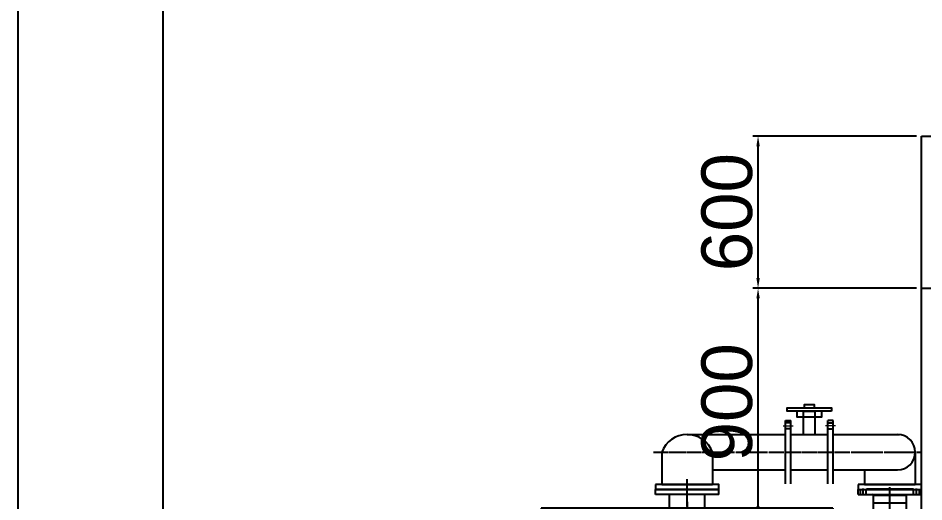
# Model space of a CAD drawing. Header units: millimetres. Extents: x 532 to 24684, y 468 to 17547.
# Drawn here: x 532 to 4105, y 7100 to 9008 of the extents above; entities that cross this region are included whole.
import ezdxf

# ---------------------------------------------------------------- set-up
doc = ezdxf.new("R2010")
doc.units = ezdxf.units.MM
for name, pattern in [('CENTER', [65, 60, -2, 1, -2]), ('CENTER2', [1.125, 0.75, -0.125, 0.125, -0.125]), ('HIDDEN', [9.525, 6.35, -3.175])]:
    doc.linetypes.add(name, pattern=pattern)
doc.layers.get('Defpoints').update_dxf_attribs({"color": 161})
for name, color, linetype in [('2.위생-급수', 5, 'Continuous'), ('63', 3, 'Continuous'), ('CENTER', 1, 'CENTER'), ('SUB', 6, 'Continuous'), ('숨은선', 5, 'HIDDEN')]:
    doc.layers.add(name, color=color, linetype=linetype)
doc.styles.get("Standard").update_dxf_attribs({"font": 'arial.ttf'})
doc.dimstyles.new('1.40', dxfattribs={"dimscale": 40, "dimtxt": 1, "dimasz": 1, "dimexe": 0.5, "dimexo": 0.5, "dimgap": 0.5, "dimtad": 1, "dimdec": 1, "dimzin": 9, "dimdsep": 46, "dimtxsty": 'Standard', "dimcen": 0, "dimclrd": 2, "dimclre": 2, "dimclrt": 3, "dimadec": 0, "dimazin": 0, "dimtfac": 1, "dimtdec": 1, "dimtmove": 1, "dimatfit": 3, "dimfxl": 1, "dimtolj": 1, "dimtzin": 0, "dimlwd": -1, "dimlwe": -1, "dimarcsym": 0})

# ---------------------------------------------------------------- blocks, each defined once
blk = doc.blocks.new('A$C1BE04A07')
for p, q in [((700, 317.2), (450, 317.2)), ((450, 297.2), (450, 317.2)), ((700, 297.2), (450, 297.2)), ((505.1, 243.2), (505.1, 297.2)), ((644.9, 243.2), (644.9, 297.2)), ((700, 297.2), (700, 317.2)), ((1150, 243.2), (0, 243.2)), ((0, 243.2), (0, 213.2)), ((1150, 243.2), (1150, 213.2)), ((1150, 213.2), (0, 213.2)), ((65, 211.2), (65, 213.2)), ((65, 213.2), (95, 213.2)), ((65, 211.2), (93, 211.2)), ((93, 113.2), (93, 211.2)), ((95, 115.2), (95, 213.2)), ((95, 213.2), (1055, 213.2)), ((95, 211.2), (1055, 211.2)), ((1055, 115.2), (1055, 213.2)), ((1055, 213.2), (1085, 213.2)), ((1057, 113.2), (1057, 211.2)), ((1085, 211.2), (1057, 211.2)), ((1085, 211.2), (1085, 213.2)), ((93, 113.2), (1057, 113.2)), ((95, 115.2), (1055, 115.2))]:
    blk.add_line(p, q)
at = {"layer": 'CENTER'}
for p, q in [((575, 190.5), (575, 358.2)), ((575, 268.5), (575, 0)), ((80, 217.5), (80, 207.5)), ((1070, 217.5), (1070, 207.5))]:
    blk.add_line(p, q, dxfattribs=at)
at = {"layer": '숨은선', "ltscale": 4}
for p, q in [((1150, 241.2), (0, 241.2)), ((1150, 215.2), (0, 215.2))]:
    blk.add_line(p, q, dxfattribs=at)
blk = doc.blocks.new('A$C0C06034E')
at = {"color": 2, "ltscale": 30}
for p, q in [((0, 12), (0, 0)), ((0, 12), (36, 12)), ((5, 21.1), (5, 12)), ((5, 21.1), (31, 21.1)), ((9, 12), (9, 0)), ((27, 12), (27, 0)), ((31, 21.1), (31, 12)), ((36, 12), (36, 0))]:
    blk.add_line(p, q, dxfattribs=at)
at = {"color": 1, "linetype": 'CENTER', "ltscale": 0.5}
blk.add_line((18, 21.1), (18, 0), dxfattribs=at)
blk = doc.blocks.new('A$C333A0CE8')
at = {"ltscale": 30}
for p, q in [((0, 2946.1), (0, 2966.1)), ((0, 2966.1), (250, 2966.1)), ((8.5, 2946.1), (8.5, 2966.1)), ((31.5, 2946.1), (31.5, 2966.1)), ((32.2, 2968.1), (217.8, 2968.1)), ((32.2, 2966.1), (32.2, 2968.1)), ((217.8, 2966.1), (217.8, 2968.1)), ((218.5, 2946.1), (218.5, 2966.1)), ((241.5, 2946.1), (241.5, 2966.1)), ((250, 2946.1), (250, 2966.1)), ((0, 2946.1), (250, 2946.1)), ((59.7, 2943.1), (55.6, 2946.1)), ((59.7, 2913.1), (59.7, 2943.1)), ((59.7, 2943.1), (190.3, 2943.1)), ((190.3, 2943.1), (194.4, 2946.1)), ((190.3, 2913.1), (190.3, 2943.1)), ((59.7, 2913.1), (190.3, 2913.1)), ((59.9, 2695.2), (59.9, 2913.1)), ((190.1, 2695.2), (190.1, 2913.1)), ((100.5, 2634.9), (100.5, 2562.1)), ((116.5, 2630.1), (116.5, 2562.1)), ((133.5, 2630.1), (133.5, 2562.1)), ((149.5, 2634.9), (149.5, 2562.1)), ((50, 2600.1), (50, 220.1)), ((52, 2600.1), (50, 2600.1)), ((52, 2562.1), (52, 2600.1)), ((198, 2562.1), (198, 2600.1)), ((200, 2600.1), (198, 2600.1)), ((200, 2600.1), (200, 220.1)), ((200, 2560.1), (50, 2560.1)), ((200, 2560.1), (50, 2560.1)), ((200, 2558.1), (50, 2558.1)), ((198, 2562.1), (52, 2562.1)), ((68, 2558.1), (68, 262.1)), ((182, 2558.1), (182, 262.1)), ((200, 262.1), (50, 262.1)), ((200, 260.1), (50, 260.1)), ((52, 258.1), (52, 220.1)), ((198, 258.1), (52, 258.1)), ((100.5, 185.3), (100.5, 258.1)), ((116.5, 190.1), (116.5, 258.1)), ((133.5, 190.1), (133.5, 258.1)), ((149.5, 185.3), (149.5, 258.1)), ((198, 258.1), (198, 220.1)), ((52, 220.1), (50, 220.1)), ((200, 220.1), (198, 220.1)), ((328, 250), (348, 250)), ((328, 250), (328, 0)), ((328, 241.5), (348, 241.5)), ((328, 218.5), (348, 218.5)), ((348, 250), (348, 0)), ((348, 217.8), (350, 217.8)), ((350, 217.8), (350, 32.2)), ((125, 190.1), (295, 190.1)), ((295, 190.3), (325, 190.3)), ((295, 190.3), (295, 59.7)), ((325, 190.3), (328, 194.4)), ((325, 190.3), (325, 59.7)), ((125, 59.9), (295, 59.9)), ((295, 59.7), (325, 59.7)), ((325, 59.7), (328, 55.6)), ((328, 31.5), (348, 31.5)), ((328, 8.5), (348, 8.5)), ((348, 32.2), (350, 32.2)), ((328, 0), (348, 0))]:
    blk.add_line(p, q, dxfattribs=at)
at = {"color": 1, "linetype": 'CENTER', "ltscale": 100}
for p, q in [((20, 2942.4), (20, 2969.8)), ((125, 2630.1), (125, 2975.1)), ((125, 2909.4), (125, 2971.8)), ((230, 2942.4), (230, 2969.8)), ((190.1, 2695.2), (59.9, 2695.2)), ((108.5, 2632.2), (108.5, 2562.1)), ((141.5, 2632.2), (141.5, 2562.1)), ((108.5, 188), (108.5, 258.1)), ((141.5, 188), (141.5, 258.1)), ((324.3, 230), (351.7, 230)), ((125, 190.1), (125, 59.9)), ((295, 125), (59.9, 125)), ((291.3, 125), (353.7, 125)), ((324.3, 20), (351.7, 20))]:
    blk.add_line(p, q, dxfattribs=at)
at = {"color": 4, "linetype": 'HIDDEN', "ltscale": 30}
for p, q in [((52, 2558.1), (52, 262.1)), ((198, 2558.1), (198, 262.1))]:
    blk.add_line(p, q, dxfattribs=at)
at = {"ltscale": 30}
for centre in [(125, 2695.2), (125, 125)]:
    blk.add_circle(centre, 65.1, dxfattribs=at)
at = {"ltscale": 0.5, "xscale": -1}
for p, rotation in [((190.1, 2817.1), 270), ((213.1, 59.9), 180)]:
    blk.add_blockref('A$C0C06034E', p, dxfattribs=dict(at, rotation=rotation))
blk = doc.blocks.new('*D75')
at = {"color": 2, "transparency": 16777216}
for p, q in [((4076, 7942.6), (3430.9, 7942.6)), ((3450.9, 7082.6), (3450.9, 7902.6)), ((4076, 7042.6), (3430.9, 7042.6))]:
    blk.add_line(p, q, dxfattribs=at)
for points in [[(3444.3, 7902.6), (3457.6, 7902.6), (3450.9, 7942.6)], [(3444.3, 7082.6), (3457.6, 7082.6), (3450.9, 7042.6)]]:
    blk.add_solid(points, dxfattribs=at)
at = {"layer": 'Defpoints', "color": 0, "transparency": 16777216}
for p in [(3450.9, 7942.6), (4096, 7942.6), (4096, 7042.6)]:
    blk.add_point(p, dxfattribs=at)
at = {"color": 3, "transparency": 16777216, "insert": (3328.8, 7492.6), "char_height": 200, "attachment_point": 5, "rotation": 90}
blk.add_mtext('\\A1;900', dxfattribs=at)
blk = doc.blocks.new('_DotSmall')
at = {"color": 0, "linetype": 'ByBlock', "const_width": 0.5}
blk.add_lwpolyline([(-0.0625, 0, 1), (0.0625, 0, 1)], format="xyb", close=True, dxfattribs=at)
blk = doc.blocks.new('*D76')
at = {"color": 2, "transparency": 16777216}
for p, q in [((4076, 8542.6), (3430.9, 8542.6)), ((3450.9, 7982.6), (3450.9, 8502.6)), ((4076, 7942.6), (3430.9, 7942.6))]:
    blk.add_line(p, q, dxfattribs=at)
for points in [[(3444.3, 8502.6), (3457.6, 8502.6), (3450.9, 8542.6)], [(3444.3, 7982.6), (3457.6, 7982.6), (3450.9, 7942.6)]]:
    blk.add_solid(points, dxfattribs=at)
at = {"layer": 'Defpoints', "color": 0, "transparency": 16777216}
for p in [(3450.9, 8542.6), (4096, 8542.6), (4096, 7942.6)]:
    blk.add_point(p, dxfattribs=at)
at = {"color": 3, "transparency": 16777216, "insert": (3328.8, 8242.6), "char_height": 200, "attachment_point": 5, "rotation": 90}
blk.add_mtext('\\A1;600', dxfattribs=at)

msp = doc.modelspace()

# ---------------------------------------------------------------- linework, layer by layer
at = {"color": 2}
for p, q in [((3630.46, 7457.72), (3675.93, 7457.72)), ((3630.46, 7365.53), (3630.46, 7457.72)), ((3630.46, 7457.72), (3675.93, 7457.72)), ((3630.46, 7365.53), (3630.46, 7457.72)), ((3675.93, 7365.53), (3675.93, 7457.72)), ((3675.93, 7365.53), (3675.93, 7457.72))]:
    msp.add_line(p, q, dxfattribs=at)
at = {"color": 5, "linetype": 'CENTER2', "lineweight": 9, "ltscale": 2}
for p, q in [((3549.62, 7399.79), (3590.1, 7399.79)), ((3549.62, 7399.79), (3590.1, 7399.79)), ((3756.77, 7399.79), (3716.29, 7399.79)), ((3756.77, 7399.79), (3716.29, 7399.79))]:
    msp.add_line(p, q, dxfattribs=at)
at = {"color": 2, "ltscale": 30}
for p, q in [((3559.15, 7170.63), (3559.15, 7420.63)), ((3559.15, 7170.63), (3559.15, 7420.63)), ((3559.15, 7420.63), (3580.58, 7420.63)), ((3559.15, 7170.63), (3559.15, 7420.63)), ((3559.15, 7170.63), (3559.15, 7420.63)), ((3559.15, 7420.63), (3580.58, 7420.63)), ((3580.58, 7411.1), (3559.15, 7411.1)), ((3580.58, 7411.1), (3559.15, 7411.1)), ((3580.58, 7170.63), (3580.58, 7420.63)), ((3580.58, 7170.63), (3580.58, 7420.63)), ((3725.81, 7170.63), (3725.81, 7420.63)), ((3747.24, 7420.63), (3725.81, 7420.63)), ((3725.81, 7170.63), (3725.81, 7420.63)), ((3747.24, 7420.63), (3725.81, 7420.63)), ((3725.81, 7411.1), (3747.24, 7411.1)), ((3725.81, 7411.1), (3747.24, 7411.1)), ((3747.24, 7170.63), (3747.24, 7420.63)), ((3747.24, 7170.63), (3747.24, 7420.63)), ((3747.24, 7170.63), (3747.24, 7420.63)), ((3747.24, 7170.63), (3747.24, 7420.63)), ((3580.58, 7388.48), (3559.15, 7388.48)), ((3580.58, 7388.48), (3559.15, 7388.48)), ((3725.81, 7388.48), (3747.24, 7388.48)), ((3725.81, 7388.48), (3747.24, 7388.48))]:
    msp.add_line(p, q, dxfattribs=at)
at = {"color": 3}
for p, q in [((3170.96, 7365.53), (3559.15, 7365.53)), ((3580.58, 7365.53), (3725.81, 7365.53)), ((3747.24, 7365.53), (4008.84, 7365.53)), ((3070.96, 7295.63), (3070.96, 7168.63)), ((3270.96, 7295.63), (3270.96, 7168.63)), ((4070.96, 7295.63), (4070.96, 7168.63)), ((3270.96, 7225.73), (3559.15, 7225.73)), ((3580.58, 7225.73), (3725.81, 7225.73)), ((3747.24, 7225.73), (4001.06, 7225.73)), ((3870.96, 7225.73), (3870.96, 7168.63)), ((3070.96, 7168.63), (3270.96, 7168.63)), ((3870.96, 7168.63), (4070.96, 7168.63))]:
    msp.add_line(p, q, dxfattribs=at)
at = {"color": 2}
for points in [[(3740.54, 7457.72), (3565.85, 7457.72), (3565.85, 7470.79), (3740.54, 7470.79)], [(3740.54, 7457.72), (3565.85, 7457.72), (3565.85, 7470.79), (3740.54, 7470.79)], [(3632.74, 7470.79), (3673.65, 7470.79), (3673.65, 7482.58), (3632.74, 7482.58)], [(3632.74, 7470.79), (3673.65, 7470.79), (3673.65, 7482.58), (3632.74, 7482.58)], [(3702.63, 7457.72), (3603.76, 7457.72), (3603.76, 7434.77), (3702.63, 7434.77)], [(3702.63, 7457.72), (3603.76, 7457.72), (3603.76, 7434.77), (3702.63, 7434.77)]]:
    msp.add_lwpolyline(points, close=True, dxfattribs=at)
at = {"color": 3}
for points in [[(3045.96, 7168.63), (3045.96, 7148.63), (3295.96, 7148.63), (3295.96, 7168.63)], [(3045.96, 7168.63), (3045.96, 7148.63), (3295.96, 7148.63), (3295.96, 7168.63)], [(3845.96, 7168.63), (3845.96, 7148.63), (4095.96, 7148.63), (4095.96, 7168.63)], [(3845.96, 7168.63), (3845.96, 7148.63), (4095.96, 7148.63), (4095.96, 7168.63)]]:
    msp.add_lwpolyline(points, close=True, dxfattribs=at)
for centre, radius, start, end in [((3170.96, 7259.05), 106.48, 20.0929, 159.9071), ((4001.06, 7295.63), 69.9, 270, 90)]:
    msp.add_arc(centre, radius, start, end, dxfattribs=at)
at = {"layer": '2.위생-급수', "color": 4}
for p, q in [((4095.96, 7042.63), (4095.96, 8542.63)), ((4095.96, 8542.63), (7011.37, 8542.63)), ((4095.96, 7942.63), (7011.37, 7942.63))]:
    msp.add_line(p, q, dxfattribs=at)
at = {"layer": '63'}
msp.add_line((1102.68, 17001.07), (1102.68, 1072.36), dxfattribs=at)
at = {"layer": 'CENTER'}
msp.add_line((3038.14, 7295.63), (4098.84, 7295.63), dxfattribs=at)
at = {"layer": 'SUB'}
msp.add_lwpolyline([(532.44, 17547.3), (24684.29, 17547.3), (24684.29, 468.49), (532.44, 468.49)], close=True, dxfattribs=at)

# ---------------------------------------------------------------- block references
at = {"color": 7}
for name, p in [('A$C1BE04A07', (2595.96, 6831.47)), ('A$C333A0CE8', (3845.96, 4182.74))]:
    msp.add_blockref(name, p, dxfattribs=at)

# ---------------------------------------------------------------- dimensions: what is measured, and where the dimension line sits
for base, p1, p2, picture, middle in [((3450.93, 8542.63), (4095.96, 7942.63), (4095.96, 8542.63), '*D76', (3328.82, 8242.63)), ((3450.93, 7942.63), (4095.96, 7042.63), (4095.96, 7942.63), '*D75', (3328.82, 7492.63))]:
    dim = msp.add_linear_dim(base=base, p1=p1, p2=p2, angle=90, dimstyle='1.40', override={"dimtxt": 5, "dimblk1": 'DotSmall', "dimfxl": 1.25}, dxfattribs=at)
    dim.commit()
    dim.dimension.update_dxf_attribs({"geometry": picture, "text_midpoint": middle})

doc.saveas('drawing.dxf')
